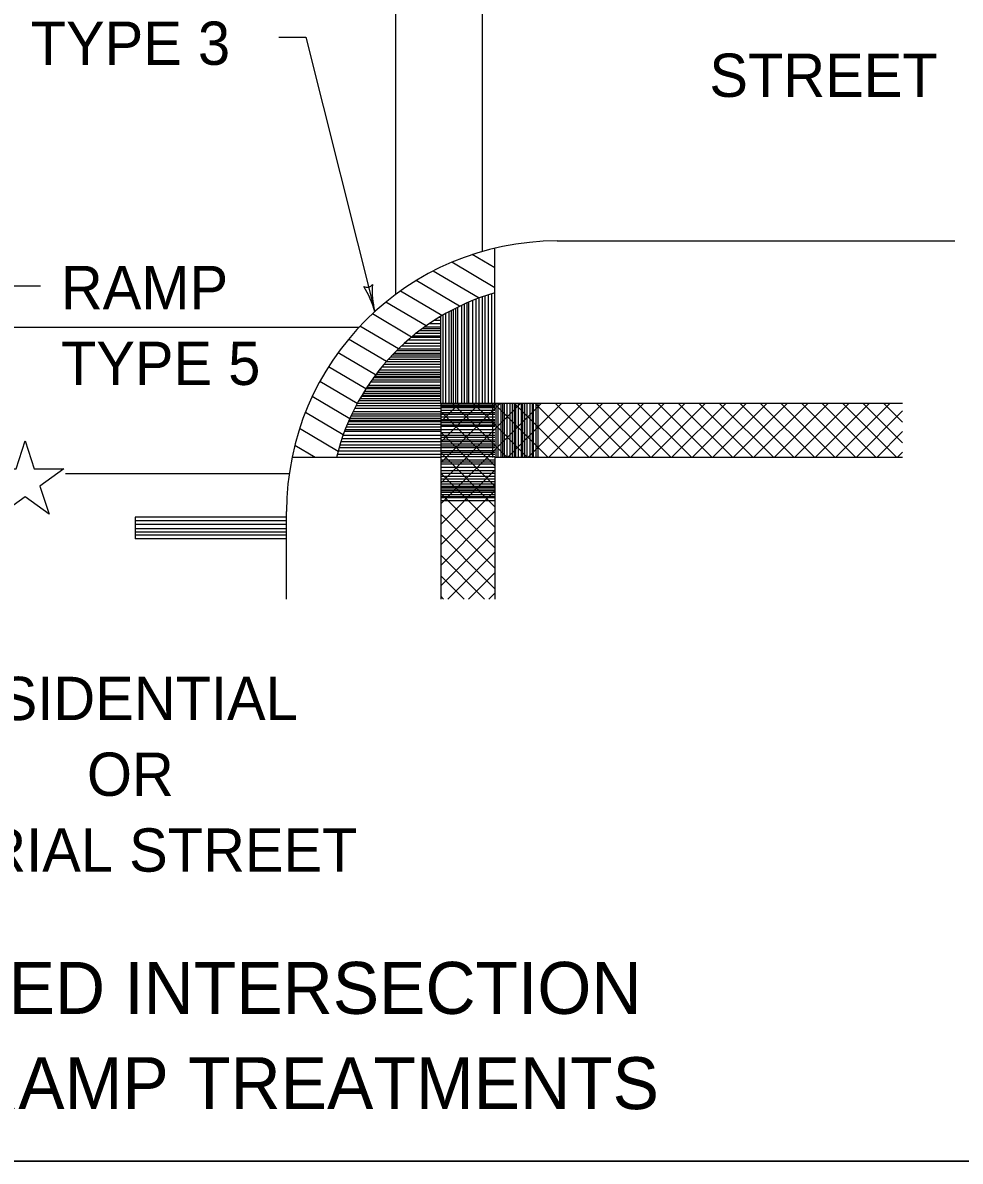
# Model space of a CAD drawing. Extents: x 1007 to 1035.5, y 1000.5 to 1021.5.
# Drawn here: x 1020.73 to 1025.06, y 1000.5 to 1005.76 of the extents above; entities that cross this region are included whole.
import ezdxf

# ---------------------------------------------------------------- set-up
doc = ezdxf.new("R2010")
doc.units = 0
for name, color, linetype in [('Level 1', 7, 'Continuous'), ('Level 10', 7, 'Continuous'), ('Level 11', 7, 'Continuous')]:
    doc.layers.add(name, color=color, linetype=linetype)

msp = doc.modelspace()

# ---------------------------------------------------------------- linework, layer by layer
at = {"layer": 'Level 1'}
for p, q in [((1022.8544, 1004.7013), (1022.8544, 1007.3254)), ((1022.4544, 1004.5033), (1022.4544, 1007.2823)), ((1021.9136, 1005.6904), (1022.0386, 1005.6904)), ((1022.0386, 1005.6904), (1022.3573, 1004.4232)), ((1023.2, 1004.75), (1025.0376, 1004.75)), ((1022.912, 1004.5097), (1022.912, 1004.7163)), ((1020.8137, 1004.5409), (1020.6887, 1004.5409)), ((1022.81, 1004), (1022.81, 1004.4748)), ((1022.8252, 1004), (1022.8252, 1004.4808)), ((1022.8403, 1004), (1022.8403, 1004.4864)), ((1022.8554, 1004), (1022.8554, 1004.4918)), ((1022.868, 1004), (1022.868, 1004.4961)), ((1022.8832, 1004), (1022.8832, 1004.501)), ((1022.8983, 1004), (1022.8983, 1004.5057)), ((1022.912, 1004), (1022.912, 1004.5097)), ((1022.7016, 1004), (1022.7016, 1004.4241)), ((1022.7117, 1004), (1022.7117, 1004.4295)), ((1022.7218, 1004), (1022.7218, 1004.4347)), ((1022.7318, 1004), (1022.7318, 1004.4398)), ((1022.7419, 1004), (1022.7419, 1004.4448)), ((1022.7596, 1004), (1022.7596, 1004.4531)), ((1022.7722, 1004), (1022.7722, 1004.4588)), ((1022.7848, 1004), (1022.7848, 1004.4644)), ((1022.7923, 1004), (1022.7923, 1004.4676)), ((1022.662, 1004.3675), (1022.6085, 1004.3675)), ((1022.662, 1004.3828), (1022.6316, 1004.3828)), ((1022.662, 1004.3963), (1022.6532, 1004.3963)), ((1022.662, 1004), (1022.662, 1004.4017)), ((1022.6738, 1004), (1022.6738, 1004.4086)), ((1022.6864, 1004), (1022.6864, 1004.4158)), ((1022.2835, 1004.35), (1020.2165, 1004.35)), ((1022.662, 1004.3232), (1022.5482, 1004.3232)), ((1022.662, 1004.3348), (1022.5631, 1004.3348)), ((1022.662, 1004.3443), (1022.5759, 1004.3443)), ((1022.662, 1004.3521), (1022.5865, 1004.3521)), ((1022.662, 1004.2635), (1022.4792, 1004.2635)), ((1022.662, 1004.2769), (1022.4937, 1004.2769)), ((1022.662, 1004.2923), (1022.5111, 1004.2923)), ((1022.662, 1004.3039), (1022.5246, 1004.3039)), ((1022.662, 1004.3097), (1022.5315, 1004.3097)), ((1022.662, 1004.2134), (1022.4296, 1004.2134)), ((1022.662, 1004.223), (1022.4386, 1004.223)), ((1022.662, 1004.2308), (1022.4461, 1004.2308)), ((1022.662, 1004.2423), (1022.4575, 1004.2423)), ((1022.662, 1004.25), (1022.4652, 1004.25)), ((1022.662, 1004.1672), (1022.3892, 1004.1672)), ((1022.662, 1004.1788), (1022.3989, 1004.1788)), ((1022.662, 1004.1923), (1022.4106, 1004.1923)), ((1022.662, 1004.2018), (1022.4191, 1004.2018)), ((1022.662, 1004.1075), (1022.3436, 1004.1075)), ((1022.662, 1004.1172), (1022.3506, 1004.1172)), ((1022.662, 1004.1248), (1022.3562, 1004.1248)), ((1022.662, 1004.1325), (1022.3619, 1004.1325)), ((1022.662, 1004.1422), (1022.3693, 1004.1422)), ((1022.662, 1004.1538), (1022.3784, 1004.1538)), ((1022.662, 1004.0555), (1022.309, 1004.0555)), ((1022.662, 1004.0671), (1022.3163, 1004.0671)), ((1022.662, 1004.0728), (1022.3201, 1004.0728)), ((1022.662, 1004.0825), (1022.3264, 1004.0825)), ((1022.662, 1004.0978), (1022.3368, 1004.0978)), ((1022.662, 1004), (1022.2767, 1004)), ((1022.662, 1004.0113), (1022.2829, 1004.0113)), ((1022.662, 1004.0208), (1022.2883, 1004.0208)), ((1022.662, 1004.0324), (1022.295, 1004.0324)), ((1022.662, 1004.0363), (1022.2973, 1004.0363)), ((1022.662, 1004.0459), (1022.3031, 1004.0459)), ((1024.7961, 1004), (1022.662, 1004)), ((1022.747, 1004), (1022.662, 1003.9151)), ((1022.8418, 1004), (1022.662, 1003.8203)), ((1022.662, 1004), (1022.662, 1003.0957)), ((1022.7188, 1004), (1022.875, 1003.8438)), ((1022.8137, 1004), (1022.875, 1003.9386)), ((1022.9364, 1004), (1022.875, 1003.9386)), ((1023.0311, 1004), (1022.875, 1003.8439)), ((1023.1259, 1004), (1022.875, 1003.7491)), ((1022.9034, 1003.75), (1022.9034, 1004)), ((1022.9084, 1004), (1023.1584, 1003.75)), ((1022.9188, 1003.75), (1022.9188, 1004)), ((1022.9275, 1003.75), (1022.9275, 1004)), ((1022.9408, 1003.75), (1022.9408, 1004)), ((1022.9495, 1003.75), (1022.9495, 1004)), ((1022.9561, 1003.75), (1022.9561, 1004)), ((1022.9693, 1003.75), (1022.9693, 1004)), ((1023.2207, 1004), (1022.9707, 1003.75)), ((1022.9824, 1003.75), (1022.9824, 1004)), ((1022.9934, 1003.75), (1022.9934, 1004)), ((1023.0022, 1003.75), (1023.0022, 1004)), ((1023.0032, 1004), (1023.2532, 1003.75)), ((1023.0088, 1003.75), (1023.0088, 1004)), ((1023.0219, 1003.75), (1023.0219, 1004)), ((1023.0351, 1003.75), (1023.0351, 1004)), ((1023.0417, 1003.75), (1023.0417, 1004)), ((1023.0505, 1003.75), (1023.0505, 1004)), ((1023.0614, 1003.75), (1023.0614, 1004)), ((1023.3153, 1004), (1023.0653, 1003.75)), ((1023.0746, 1003.75), (1023.0746, 1004)), ((1023.0856, 1003.75), (1023.0856, 1004)), ((1023.09, 1003.75), (1023.09, 1004)), ((1023.0979, 1004), (1023.3479, 1003.75)), ((1023.1032, 1003.75), (1023.1032, 1004)), ((1023.112, 1003.75), (1023.112, 1004)), ((1023.4102, 1004), (1023.1602, 1003.75)), ((1023.1927, 1004), (1023.4427, 1003.75)), ((1023.5049, 1004), (1023.2549, 1003.75)), ((1023.2874, 1004), (1023.5374, 1003.75)), ((1023.5996, 1004), (1023.3496, 1003.75)), ((1023.3822, 1004), (1023.6322, 1003.75)), ((1023.6944, 1004), (1023.4444, 1003.75)), ((1023.4769, 1004), (1023.7269, 1003.75)), ((1023.7892, 1004), (1023.5392, 1003.75)), ((1023.5717, 1004), (1023.8217, 1003.75)), ((1023.8839, 1004), (1023.6339, 1003.75)), ((1023.6664, 1004), (1023.9164, 1003.75)), ((1023.9787, 1004), (1023.7287, 1003.75)), ((1023.7612, 1004), (1024.0112, 1003.75)), ((1024.0734, 1004), (1023.8234, 1003.75)), ((1023.8559, 1004), (1024.1059, 1003.75)), ((1024.1682, 1004), (1023.9182, 1003.75)), ((1023.9507, 1004), (1024.2007, 1003.75)), ((1024.2629, 1004), (1024.0129, 1003.75)), ((1024.0454, 1004), (1024.2954, 1003.75)), ((1024.3577, 1004), (1024.1077, 1003.75)), ((1024.1402, 1004), (1024.3902, 1003.75)), ((1024.4524, 1004), (1024.2024, 1003.75)), ((1024.235, 1004), (1024.485, 1003.75)), ((1024.5472, 1004), (1024.2972, 1003.75)), ((1024.3297, 1004), (1024.5797, 1003.75)), ((1024.642, 1004), (1024.392, 1003.75)), ((1024.4245, 1004), (1024.6745, 1003.75)), ((1024.7367, 1004), (1024.4867, 1003.75)), ((1024.5193, 1004), (1024.7693, 1003.75)), ((1024.6139, 1004), (1024.7961, 1003.8178)), ((1024.7088, 1004), (1024.7961, 1003.9127)), ((1022.662, 1003.9503), (1022.2515, 1003.9503)), ((1022.662, 1003.9604), (1022.2564, 1003.9604)), ((1022.662, 1003.9756), (1022.2639, 1003.9756)), ((1022.662, 1003.9882), (1022.2704, 1003.9882)), ((1022.912, 1003.9918), (1022.662, 1003.9918)), ((1022.912, 1003.9852), (1022.662, 1003.9852)), ((1022.912, 1003.9786), (1022.662, 1003.9786)), ((1022.912, 1003.9677), (1022.662, 1003.9677)), ((1022.662, 1003.9621), (1022.875, 1003.7491)), ((1022.912, 1003.9567), (1022.662, 1003.9567)), ((1022.912, 1003.9479), (1022.662, 1003.9479)), ((1024.7961, 1003.9648), (1024.5814, 1003.75)), ((1022.662, 1003.9024), (1022.2302, 1003.9024)), ((1022.662, 1003.9149), (1022.2355, 1003.9149)), ((1022.662, 1003.9201), (1022.2377, 1003.9201)), ((1022.662, 1003.9302), (1022.2422, 1003.9302)), ((1022.662, 1003.9403), (1022.2468, 1003.9403)), ((1022.875, 1003.9386), (1022.662, 1003.7256)), ((1022.912, 1003.9369), (1022.662, 1003.9369)), ((1022.912, 1003.9238), (1022.662, 1003.9238)), ((1022.912, 1003.9172), (1022.662, 1003.9172)), ((1022.912, 1003.9106), (1022.662, 1003.9106)), ((1022.912, 1003.8996), (1022.662, 1003.8996)), ((1022.912, 1003.893), (1022.662, 1003.893)), ((1022.875, 1003.9387), (1023.0637, 1003.75)), ((1022.662, 1003.852), (1022.2108, 1003.852)), ((1022.662, 1003.8697), (1022.2173, 1003.8697)), ((1022.662, 1003.8772), (1022.2201, 1003.8772)), ((1022.662, 1003.8898), (1022.2251, 1003.8898)), ((1022.912, 1003.8777), (1022.662, 1003.8777)), ((1022.662, 1003.8674), (1022.875, 1003.6543)), ((1022.912, 1003.8645), (1022.662, 1003.8645)), ((1022.912, 1003.8513), (1022.662, 1003.8513)), ((1022.875, 1003.8438), (1022.662, 1003.6308)), ((1022.912, 1003.8425), (1022.662, 1003.8425)), ((1022.875, 1003.8439), (1022.9689, 1003.75)), ((1024.7961, 1003.8699), (1024.6763, 1003.75)), ((1022.662, 1003.794), (1022.192, 1003.794)), ((1022.662, 1003.8066), (1022.1958, 1003.8066)), ((1022.662, 1003.8218), (1022.2005, 1003.8218)), ((1022.662, 1003.8368), (1022.2055, 1003.8368)), ((1022.912, 1003.8293), (1022.662, 1003.8293)), ((1022.912, 1003.8228), (1022.662, 1003.8228)), ((1022.912, 1003.8118), (1022.662, 1003.8118)), ((1022.912, 1003.803), (1022.662, 1003.803)), ((1022.912, 1003.7943), (1022.662, 1003.7943)), ((1022.1802, 1003.75), (1021.9753, 1003.75)), ((1022.662, 1003.75), (1022.1802, 1003.75)), ((1022.662, 1003.7637), (1022.1837, 1003.7637)), ((1022.662, 1003.7788), (1022.1877, 1003.7788)), ((1022.912, 1003.7811), (1022.662, 1003.7811)), ((1022.662, 1003.7726), (1022.875, 1003.5596)), ((1022.912, 1003.7723), (1022.662, 1003.7723)), ((1022.912, 1003.7635), (1022.662, 1003.7635)), ((1022.912, 1003.7525), (1022.662, 1003.7525)), ((1022.875, 1003.7491), (1022.662, 1003.5361)), ((1022.912, 1003.7372), (1022.662, 1003.7372)), ((1022.875, 1003.7492), (1022.912, 1003.7122)), ((1024.7961, 1003.75), (1022.912, 1003.75)), ((1022.912, 1003.75), (1022.912, 1003.0957)), ((1024.7961, 1003.7752), (1024.7709, 1003.75)), ((1022.912, 1003.7283), (1022.662, 1003.7283)), ((1022.912, 1003.7196), (1022.662, 1003.7196)), ((1022.912, 1003.7043), (1022.662, 1003.7043)), ((1022.912, 1003.6888), (1022.662, 1003.6888)), ((1022.912, 1003.6913), (1022.875, 1003.6543)), ((1021.9623, 1003.675), (1020.9293, 1003.675)), ((1022.662, 1003.6778), (1022.875, 1003.4648)), ((1022.912, 1003.6757), (1022.662, 1003.6757)), ((1022.912, 1003.6625), (1022.662, 1003.6625)), ((1022.875, 1003.6543), (1022.662, 1003.4413)), ((1022.912, 1003.6493), (1022.662, 1003.6493)), ((1022.912, 1003.6383), (1022.662, 1003.6383)), ((1022.875, 1003.6543), (1022.912, 1003.6174)), ((1022.912, 1003.6274), (1022.662, 1003.6274)), ((1022.912, 1003.6164), (1022.662, 1003.6164)), ((1022.912, 1003.612), (1022.662, 1003.612)), ((1022.912, 1003.6033), (1022.662, 1003.6033)), ((1022.912, 1003.5967), (1022.662, 1003.5967)), ((1022.912, 1003.5878), (1022.662, 1003.5878)), ((1022.662, 1003.5832), (1022.875, 1003.3701)), ((1022.912, 1003.5769), (1022.662, 1003.5769)), ((1022.912, 1003.5967), (1022.875, 1003.5597)), ((1022.912, 1003.5681), (1022.662, 1003.5681)), ((1022.912, 1003.5638), (1022.662, 1003.5638)), ((1022.875, 1003.5596), (1022.662, 1003.3466)), ((1022.912, 1003.55), (1022.662, 1003.55)), ((1022.875, 1003.5597), (1022.912, 1003.5227)), ((1021.25, 1003.475), (1021.25, 1003.375)), ((1021.95, 1003.475), (1021.25, 1003.475)), ((1021.95, 1003.0957), (1021.95, 1003.5)), ((1022.662, 1003.4883), (1022.875, 1003.2753)), ((1022.912, 1003.5018), (1022.875, 1003.4648)), ((1021.95, 1003.4568), (1021.25, 1003.4568)), ((1021.95, 1003.4403), (1021.25, 1003.4403)), ((1021.95, 1003.4211), (1021.25, 1003.4211)), ((1022.875, 1003.4648), (1022.662, 1003.2518)), ((1022.875, 1003.4649), (1022.912, 1003.4279)), ((1021.95, 1003.4046), (1021.25, 1003.4046)), ((1021.95, 1003.3908), (1021.25, 1003.3908)), ((1021.95, 1003.375), (1021.25, 1003.375)), ((1022.662, 1003.3937), (1022.875, 1003.1806)), ((1022.875, 1003.3701), (1022.662, 1003.1571)), ((1022.912, 1003.4071), (1022.875, 1003.3701)), ((1022.875, 1003.3701), (1022.912, 1003.3332)), ((1022.662, 1003.2988), (1022.8651, 1003.0957)), ((1022.875, 1003.2753), (1022.6953, 1003.0957)), ((1022.912, 1003.3124), (1022.875, 1003.2754)), ((1022.875, 1003.2754), (1022.912, 1003.2384)), ((1022.912, 1003.2177), (1022.875, 1003.1806)), ((1022.662, 1003.2042), (1022.7704, 1003.0957)), ((1022.875, 1003.1806), (1022.7901, 1003.0957)), ((1022.875, 1003.1807), (1022.912, 1003.1437)), ((1022.662, 1003.1094), (1022.6757, 1003.0957)), ((1022.912, 1003.1229), (1022.8848, 1003.0957))]:
    msp.add_line(p, q, dxfattribs=at)
msp.add_lwpolyline([(1020.564, 1003.6974), (1020.7003, 1003.6974), (1020.7423, 1003.8269), (1020.7844, 1003.6974), (1020.9207, 1003.6974), (1020.8104, 1003.6173), (1020.8526, 1003.4878), (1020.7423, 1003.5678), (1020.6321, 1003.4878), (1020.6742, 1003.6173)], close=True, dxfattribs=at)
for centre, radius, start, end in [((1023.2, 1003.5), 1.25, 90, 180), ((1022.3211, 1004.5672), 0.0312, 242.8933, 325.01), ((1021.9785, 1004.3279), 0.3906, 14.1187, 32.7874), ((1022.7362, 1004.5185), 0.3906, 175.4658, 194.1126), ((1023.2, 1003.5), 1.05, 105.9202, 166.2237), ((1021.9785, 1004.3279), 0.3906, 14.1064, 14.1187)]:
    msp.add_arc(centre, radius, start, end, dxfattribs=at)
at = {"layer": 'Level 10'}
msp.add_line((1035.5, 1000.5), (1007, 1000.5), dxfattribs=at)
at = {"layer": 'Level 11'}
for p, q in [((1022.912, 1004.6253), (1022.8078, 1004.6868)), ((1022.912, 1004.5342), (1022.7136, 1004.6514)), ((1022.8393, 1004.4861), (1022.6276, 1004.6112)), ((1022.7492, 1004.4483), (1022.5486, 1004.5668)), ((1022.668, 1004.4052), (1022.4758, 1004.5188)), ((1022.5943, 1004.3577), (1022.4085, 1004.4675)), ((1022.5273, 1004.3062), (1022.3464, 1004.4131)), ((1022.4664, 1004.2511), (1022.2891, 1004.3559)), ((1022.411, 1004.1928), (1022.2363, 1004.2961)), ((1022.361, 1004.1313), (1022.1879, 1004.2336)), ((1022.3161, 1004.0667), (1022.1439, 1004.1686)), ((1022.2763, 1003.9992), (1022.104, 1004.101)), ((1022.2415, 1003.9287), (1022.0684, 1004.031)), ((1022.2119, 1003.8551), (1022.0371, 1003.9584)), ((1022.1876, 1003.7784), (1022.0102, 1003.8833)), ((1022.0816, 1003.75), (1021.9879, 1003.8054))]:
    msp.add_line(p, q, dxfattribs=at)
msp.add_lwpolyline([(1007, 1000.5), (1035.5, 1000.5), (1035.5, 1021.5), (1007, 1021.5)], close=True, dxfattribs=at)

# ---------------------------------------------------------------- texts
at = {"layer": 'Level 1'}
for s, height, p in [('TYPE 3', 0.2, (1020.7677, 1005.5633)), ('STREET', 0.2, (1023.9032, 1005.4153)), ('RAMP', 0.2, (1020.9074, 1004.4348)), ('TYPE 5', 0.2, (1020.9074, 1004.0848)), ('RESIDENTIAL', 0.2, (1020.2483, 1002.5373)), ('OR', 0.2, (1021.0278, 1002.1873)), ('ARTERIAL STREET', 0.2, (1019.8404, 1001.8373)), ('SIGNALIZED INTERSECTION', 0.24, (1019.2031, 1001.1805)), ('TYPICAL RAMP TREATMENTS', 0.24, (1019.0518, 1000.7405))]:
    msp.add_text(s, height=height, dxfattribs=at).set_placement(p)

doc.saveas('drawing.dxf')
